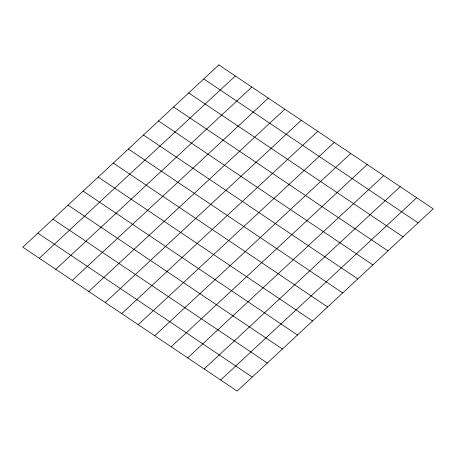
<?xml version="1.0" encoding="UTF-8"?>
<svg xmlns="http://www.w3.org/2000/svg" width="456" height="456" viewBox="0 0 456 456"><rect width="100%" height="100%" fill="white"/><g stroke="black" fill="none" stroke-linecap="round" stroke-linejoin="round"><path stroke-width="0.68" d="M39.29 258.256L235.336 75.987M55.774 269.325L251.826 87.056M72.265 280.394L268.316 98.125M88.755 291.464L284.8 109.195M105.245 302.527L301.291 120.264M121.729 313.597L317.781 131.334M138.219 324.666L334.271 142.403M154.709 335.736L350.755 153.472M171.2 346.805L367.245 164.536M187.684 357.874L383.735 175.606M204.174 368.944L400.225 186.675M220.664 380.013L416.71 197.744M203.769 78.939L418.118 222.836M188.687 92.961L403.041 236.858M173.605 106.983L387.959 250.874M158.528 121L372.877 264.896M143.446 135.022L357.795 278.918M128.364 149.044L342.718 292.934M113.282 163.066L327.636 306.956M98.205 177.082L312.554 320.978M83.123 191.104L297.472 335M68.041 205.126L282.395 349.017M52.959 219.142L267.313 363.039M37.882 233.164L252.231 377.061M218.846 64.917L22.8 247.186L237.154 391.083L433.2 208.814L218.846 64.917"/></g></svg>
